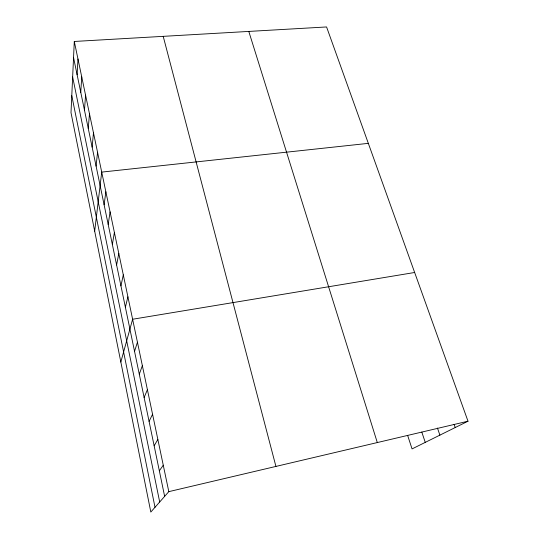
<?xml version="1.0" encoding="UTF-8"?>
<svg xmlns="http://www.w3.org/2000/svg" width="539" height="539" viewBox="0 0 539 539"><rect width="100%" height="100%" fill="white"/><g stroke="black" fill="none" stroke-linecap="round" stroke-linejoin="round"><path stroke-width="0.81" d="M74.294 41.463L71 112.664L150.819 512.05L168.815 491.642L468 421.208L326.573 26.95L74.294 41.463L168.815 491.642M77.124 74.773L77.973 58.994M80.762 92.317L81.733 76.882M84.482 110.212L85.566 95.133M88.268 128.477L89.481 113.776M92.142 147.113L93.476 132.81M96.09 166.133L97.552 152.247M94.675 231.13L101.723 172.103L368.332 143.354M104.115 204.786L105.86 191.79M108.191 224.426L110.077 211.894M112.355 244.477L114.396 232.437M116.606 264.952L118.802 253.431M120.945 285.865L123.303 274.883M125.378 307.23L127.911 296.814M120.837 362.019L132.621 319.243L414.653 272.491M134.548 351.381L137.438 342.184M139.284 374.194L142.363 365.658M144.129 397.526L147.41 389.677M149.081 421.39L152.571 414.262M154.147 445.807L157.86 439.44M159.335 470.79L163.27 465.224M468 421.208L412.059 448.913L407.625 435.384M454.107 424.402L455.212 427.542M437.452 428.047L439.885 435.128M421.815 432.103L425.251 442.378M248.796 31.424L377.307 442.559M163.209 36.349L275.928 466.424M73.553 57.572L164.644 496.372M72.65 77.003L159.692 501.991M71.788 95.693L155.01 507.3"/></g></svg>
